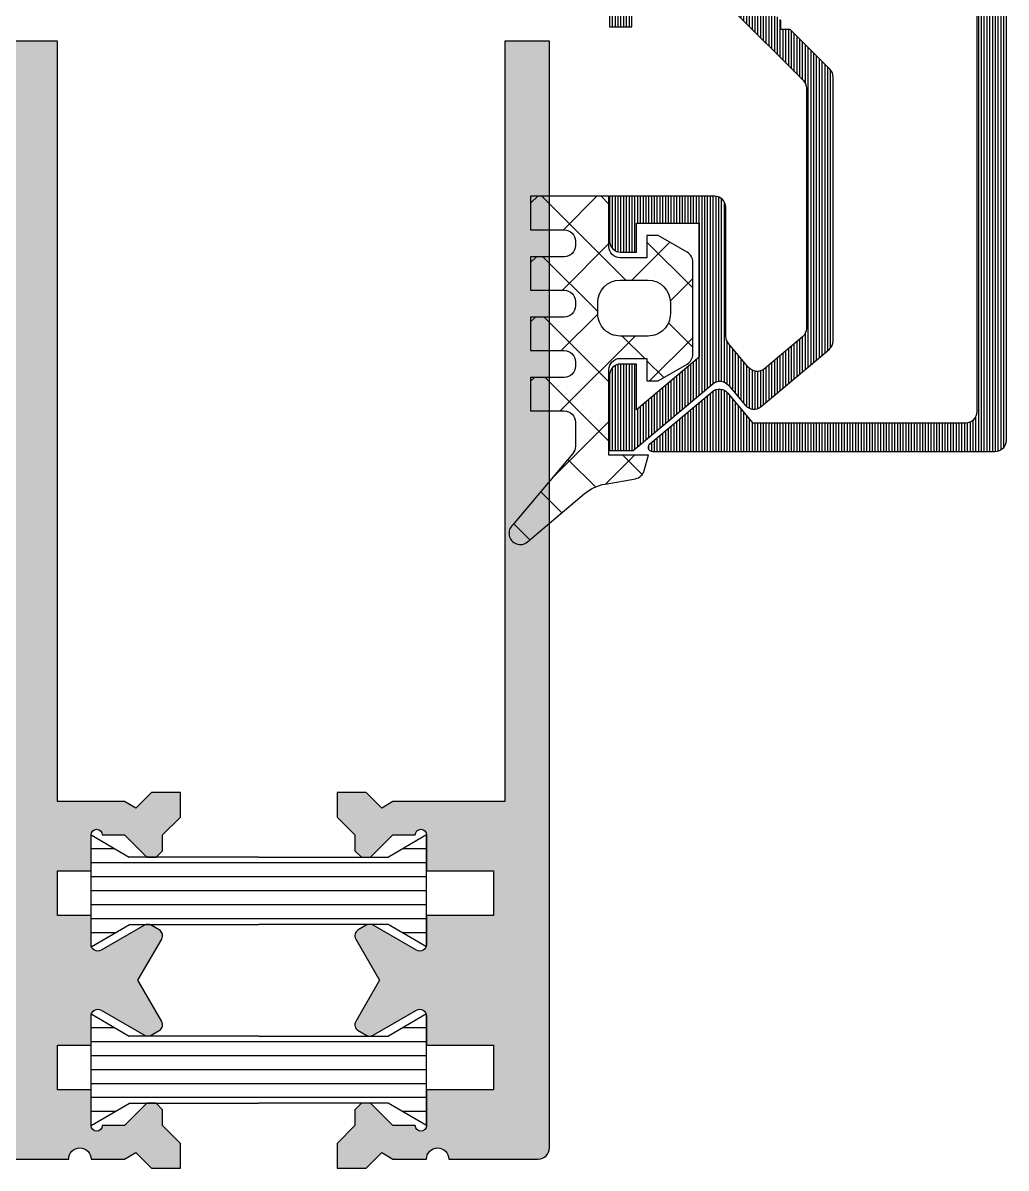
# Model space of a CAD drawing. Header units: millimetres. Extents: x 809 to 8159, y 33 to 4533.
# Drawn here: x 4002.43 to 4006.83, y 3100.87 to 3105.99 of the extents above; entities that cross this region are included whole.
import ezdxf

# ---------------------------------------------------------------- set-up
doc = ezdxf.new("R2010")
doc.units = ezdxf.units.MM
for name, color, linetype in [('1', 3, 'Continuous'), ('FITILLER', 240, 'Continuous'), ('GORUNUS-TARAMA', 11, 'Continuous')]:
    doc.layers.add(name, color=color, linetype=linetype)
pattern_1 = [(90, (36052.00619858685, -5423.766174354884), (-0.0125, 0), [])]

# ---------------------------------------------------------------- blocks, each defined once
blk = doc.blocks.new('*X20')
for p, q in [((0.6250000000000009, 13.929375), (0.6250000000000009, 15)), ((1.25, 0), (1.25, 15)), ((1.875, 0), (1.875000000000001, 15)), ((2.5, 0), (2.5, 15)), ((3.125, 0), (3.125, 15)), ((3.75, 0), (3.75, 15)), ((4.375, 13.9375), (4.375, 15)), ((0.625, 0), (0.6250000000000001, 1.070625)), ((4.375, 0), (4.375, 1.062499999999999))]:
    blk.add_line(p, q)
blk = doc.blocks.new('ISIBA')
at = {"layer": '1'}
for p, q in [((0, 15), (5, 15)), ((0, 15), (1, 13.287)), ((5, 15), (4, 13.3)), ((1, 13.287), (1, 7.5)), ((4, 7.5), (4, 13.3)), ((1, 1.713), (1, 7.499999999999999)), ((4, 7.5), (4, 1.7)), ((0, 0), (1, 1.713)), ((5, 0), (4, 1.7)), ((0, 0), (5, 0))]:
    blk.add_line(p, q, dxfattribs=at)
blk.add_blockref('*X20', (0, 0), dxfattribs=at)
blk = doc.blocks.new('ajsdfxcvzx')
h = blk.add_hatch()
h.set_pattern_fill('LINE', color=256, scale=0.09999999999999996, angle=90.00000000000001, style=0)
h.set_pattern_definition(pattern_1)
edge = h.paths.add_edge_path()
edge.add_line((35961.41100946776, -5486.182123750837), (35961.41100946776, -5486.781887380737))
edge.add_line((35961.41100946776, -5486.781887380737), (35961.13100946776, -5487.016835277467))
edge.add_line((35961.13100946776, -5487.016835277467), (35961.13100946776, -5486.812123750838))
edge.add_line((35961.13100946776, -5486.812123750838), (35961.06100946776, -5486.812123750838))
edge.add_arc((35961.06100946776, -5486.862123750836), 0.04999999999836291, 90, 180.0000000020844)
edge.add_line((35961.01100946777, -5486.862123750838), (35961.01100946777, -5487.199403176825))
edge.add_line((35961.01100946777, -5487.199403176825), (35961.11643336398, -5487.199403176825))
edge.add_line((35961.11643336398, -5487.199403176825), (35961.47235689727, -5486.900747871312))
edge.add_arc((35961.50449627775, -5486.939050093469), 0.05000000000058918, 39.99999999951501, 129.9999999993865, ccw=False)
edge.add_line((35961.54279849991, -5486.906910712984), (35961.61789372605, -5486.99640571852))
edge.add_arc((35961.65619594821, -5486.964266338035), 0.05000000000187051, 219.9999999995149, 309.9999999993865)
edge.add_line((35961.68833532869, -5487.002568560191), (35961.99314884825, -5486.746799648353))
edge.add_arc((35961.96100946776, -5486.708497426193), 0.05000000000267932, 309.9999999973767, 359.9999999958312)
edge.add_line((35962.01100946777, -5486.708497426197), (35962.01100946777, -5485.528961618053))
edge.add_arc((35961.96100946776, -5485.528961618055), 0.05000000000291038, 3.126612473883902e-09, 45.00000000221086)
edge.add_line((35961.99636480682, -5485.493606278993), (35961.81918403121, -5485.316425503378))
edge.add_line((35961.81918403121, -5485.316425503378), (35961.77675762434, -5485.316425503378))
edge.add_line((35961.77675762434, -5485.316425503378), (35961.77675762434, -5485.273999096507))
edge.add_line((35961.77675762434, -5485.273999096507), (35961.7218063656, -5485.219047837766))
edge.add_arc((35961.75716170466, -5485.183692498704), 0.05000000000232364, 180.0000000031266, 225.0000000022108, ccw=False)
edge.add_line((35961.70716170465, -5485.183692498706), (35961.70716170465, -5484.225113854944))
edge.add_arc((35961.75716170466, -5484.225113854946), 0.05000000000291038, 134.9999999977892, 179.9999999968734, ccw=False)
edge.add_line((35961.7218063656, -5484.189758515884), (35961.77675762434, -5484.134807257144))
edge.add_line((35961.77675762434, -5484.134807257144), (35961.77675762434, -5484.092380850272))
edge.add_line((35961.77675762434, -5484.092380850272), (35961.81918403121, -5484.092380850272))
edge.add_line((35961.81918403121, -5484.092380850272), (35961.99636480682, -5483.915200074657))
edge.add_arc((35961.96100946776, -5483.879844735596), 0.05000000000168053, 314.9999999985261, 359.9999999968734)
edge.add_line((35962.01100946777, -5483.879844735598), (35962.01100946777, -5482.700308927453))
edge.add_arc((35961.96100946776, -5482.700308927457), 0.05000000000291038, 4.168816631845204e-09, 50.00000000262327)
edge.add_line((35961.99314884825, -5482.662006705297), (35961.68833532869, -5482.406237793459))
edge.add_arc((35961.65619594821, -5482.444540015616), 0.05000000000058918, 50.00000000061353, 140.0000000004851)
edge.add_line((35961.61789372605, -5482.41240063513), (35961.54279849991, -5482.501895640667))
edge.add_arc((35961.50449627775, -5482.469756260181), 0.05000000000187051, 230.0000000006135, 320.0000000004851, ccw=False)
edge.add_line((35961.47235689727, -5482.508058482338), (35961.11643336398, -5482.209403176825))
edge.add_line((35961.11643336398, -5482.209403176825), (35961.01100946777, -5482.209403176826))
edge.add_line((35961.01100946777, -5482.209403176826), (35961.01100946777, -5482.546682602812))
edge.add_arc((35961.06100946776, -5482.546682602815), 0.04999999999563443, 179.9999999968734, 270)
edge.add_line((35961.06100946776, -5482.596682602813), (35961.13100946776, -5482.596682602813))
edge.add_line((35961.13100946776, -5482.596682602813), (35961.13100946776, -5482.391971076184))
edge.add_line((35961.13100946776, -5482.391971076184), (35961.41100946776, -5482.626918972914))
edge.add_line((35961.41100946776, -5482.626918972914), (35961.41100946776, -5483.226682602813))
edge.add_line((35961.41100946776, -5483.226682602813), (35961.13100946776, -5483.226682602813))
edge.add_line((35961.13100946776, -5483.226682602813), (35961.13100946776, -5483.096682602813))
edge.add_line((35961.13100946776, -5483.096682602813), (35961.06100946776, -5483.096682602813))
edge.add_arc((35961.06100946776, -5483.14668260281), 0.04999999999745341, 90, 180.0000000031266)
edge.add_line((35961.01100946777, -5483.146682602813), (35961.01100946777, -5483.346682602813))
edge.add_line((35961.01100946777, -5483.346682602813), (35961.48100946777, -5483.346682602813))
edge.add_arc((35961.48100946776, -5483.296682602815), 0.04999999999745341, 270.0000000083376, 360.0000000031266)
edge.add_line((35961.53100946776, -5483.296682602812), (35961.53100946776, -5482.720830633019))
edge.add_arc((35961.58100946777, -5482.720830633021), 0.05000000000291038, 139.9999999996867, 179.9999999979156, ccw=False)
edge.add_line((35961.54270724561, -5482.688691252535), (35961.63268454606, -5482.581460481468))
edge.add_arc((35961.67098676821, -5482.613599861953), 0.05000000000187051, 50.00000000061351, 140.0000000004851, ccw=False)
edge.add_line((35961.7031261487, -5482.575297639796), (35961.87314884824, -5482.717963624276))
edge.add_arc((35961.84100946777, -5482.756265846436), 0.04999999999800243, 4.168782652413938e-09, 50.00000000901031, ccw=False)
edge.add_line((35961.89100946776, -5482.756265846432), (35961.89100946776, -5483.830139108113))
edge.add_arc((35961.84100946776, -5483.83013910811), 0.05000000000291038, 314.99999999778913, 359.9999999968734, ccw=False)
edge.add_line((35961.87636480682, -5483.865494447173), (35961.55210073811, -5484.189758515884))
edge.add_arc((35961.51674539905, -5484.154403176824), 0.05000000000039431, 270, 315, ccw=False)
edge.add_line((35961.51674539905, -5484.204403176826), (35961.11100946776, -5484.204403176826))
edge.add_line((35961.11100946776, -5484.204403176826), (35961.11100946776, -5484.104403176825))
edge.add_line((35961.11100946776, -5484.104403176825), (35961.01100946777, -5484.104403176825))
edge.add_line((35961.01100946777, -5484.104403176825), (35961.01100946777, -5484.404403176825))
edge.add_arc((35961.06100946776, -5484.404403176828), 0.04999999999563443, 179.9999999968734, 270)
edge.add_line((35961.06100946776, -5484.454403176826), (35961.13100946776, -5484.454403176826))
edge.add_line((35961.13100946776, -5484.454403176826), (35961.13100946776, -5484.324403176825))
edge.add_line((35961.13100946776, -5484.324403176825), (35961.50716170466, -5484.324403176825))
edge.add_arc((35961.50716170466, -5484.374403176824), 0.04999999999836291, -2.084391326206969e-09, 90, ccw=False)
edge.add_line((35961.55716170465, -5484.374403176826), (35961.55716170465, -5485.034403176825))
edge.add_arc((35961.50716170466, -5485.034403176827), 0.04999999999563443, -90, 2.084391326206969e-09, ccw=False)
edge.add_line((35961.50716170466, -5485.084403176825), (35961.13100946776, -5485.084403176825))
edge.add_line((35961.13100946776, -5485.084403176825), (35961.13100946776, -5484.954403176826))
edge.add_line((35961.13100946776, -5484.954403176826), (35961.06100946776, -5484.954403176826))
edge.add_arc((35961.06100946776, -5485.004403176823), 0.04999999999745341, 90, 180.0000000020844)
edge.add_line((35961.01100946777, -5485.004403176825), (35961.01100946777, -5485.304403176825))
edge.add_line((35961.01100946777, -5485.304403176825), (35961.11100946776, -5485.304403176826))
edge.add_line((35961.11100946776, -5485.304403176826), (35961.11100946776, -5485.204403176826))
edge.add_line((35961.11100946776, -5485.204403176826), (35961.51674539905, -5485.204403176826))
edge.add_arc((35961.51674539905, -5485.254403176826), 0.0500000000001819, 45, 90, ccw=False)
edge.add_line((35961.55210073811, -5485.219047837766), (35961.87636480682, -5485.543311906478))
edge.add_arc((35961.84100946776, -5485.578667245541), 0.05000000000232364, 4.168782652413938e-09, 45.000000002210925, ccw=False)
edge.add_line((35961.89100946776, -5485.578667245537), (35961.89100946776, -5486.652540507218))
edge.add_arc((35961.84100946777, -5486.652540507214), 0.04999999999563443, 309.99999999098975, 359.99999999583116, ccw=False)
edge.add_line((35961.87314884824, -5486.690842729374), (35961.7031261487, -5486.833508713855))
edge.add_arc((35961.67098676821, -5486.795206491698), 0.05000000000058918, 219.9999999995149, 309.9999999993865, ccw=False)
edge.add_line((35961.63268454606, -5486.827345872183), (35961.54270724561, -5486.720115101115))
edge.add_arc((35961.58100946777, -5486.687975720629), 0.05000000000245512, 180.0000000020844, 220.0000000003133, ccw=False)
edge.add_line((35961.53100946776, -5486.687975720631), (35961.53100946776, -5486.112123750838))
edge.add_arc((35961.48100946776, -5486.112123750836), 0.05000000000291038, 359.9999999979156, 449.9999999916624)
edge.add_line((35961.48100946777, -5486.062123750838), (35961.01100946777, -5486.062123750838))
edge.add_line((35961.01100946777, -5486.062123750838), (35961.01100946777, -5486.262123750837))
edge.add_arc((35961.06100946776, -5486.262123750839), 0.04999999999563443, 179.9999999979156, 270)
edge.add_line((35961.06100946776, -5486.312123750838), (35961.13100946776, -5486.312123750838))
edge.add_line((35961.13100946776, -5486.312123750838), (35961.13100946776, -5486.182123750837))
edge.add_line((35961.13100946776, -5486.182123750837), (35961.41100946776, -5486.182123750837))
h = blk.add_hatch()
h.set_pattern_fill('LINE', color=256, scale=0.09999999999999996, angle=90.00000000000001, style=0)
h.set_pattern_definition(pattern_1)
edge = h.paths.add_edge_path()
edge.add_arc((35962.60431724008, -5487.024403176823), 0.05000000000200089, 270, 359.9999999979156)
edge.add_line((35962.65431724008, -5487.024403176825), (35962.65431724008, -5482.384403176825))
edge.add_arc((35962.60431724008, -5482.384403176826), 0.05000000000291038, 1.042204157961301e-09, 90)
edge.add_line((35962.60431724008, -5482.334403176825), (35961.65070618231, -5482.334403176825))
edge.add_line((35961.65070618231, -5482.334403176825), (35961.53971707907, -5482.466674839347))
edge.add_arc((35961.50141485692, -5482.434535458865), 0.04999999999395836, 229.9999999979339, 319.99999999831925, ccw=False)
edge.add_line((35961.46927547644, -5482.472837681018), (35961.19146148788, -5482.239724065687))
edge.add_arc((35961.20431724007, -5482.224403176825), 0.01999999999715085, 90, 230.0000000095241, ccw=False)
edge.add_line((35961.20431724007, -5482.204403176826), (35962.73431724007, -5482.204403176826))
edge.add_arc((35962.73431724007, -5482.254403176827), 0.05000000000109139, 2.084391326206969e-09, 90, ccw=False)
edge.add_line((35962.78431724008, -5482.254403176825), (35962.78431724008, -5487.154403176825))
edge.add_arc((35962.73431724007, -5487.154403176824), 0.05000000000291038, 270, 359.9999999989578, ccw=False)
edge.add_line((35962.73431724007, -5487.204403176826), (35961.20431724007, -5487.204403176826))
edge.add_arc((35961.20431724007, -5487.184403176826), 0.01999999999952706, 129.9999999888011, 270, ccw=False)
edge.add_line((35961.19146148788, -5487.169082287963), (35961.46927547644, -5486.935968672632))
edge.add_arc((35961.50141485692, -5486.974270894785), 0.04999999999780233, 40.00000000168069, 130.0000000020661, ccw=False)
edge.add_line((35961.53971707907, -5486.942131514304), (35961.65070618231, -5487.074403176825))
edge.add_line((35961.65070618231, -5487.074403176825), (35962.60431724008, -5487.074403176825))
h = blk.add_hatch(color=256)
edge = h.paths.add_edge_path()
edge.add_arc((35958.98180359086, -5489.767057541994), 0.02999999999965046, 300.0000000311933, 390.000000005558)
edge.add_line((35959.00778435297, -5489.752057541992), (35958.90145319838, -5489.567886579806))
edge.add_line((35958.90145319838, -5489.567886579806), (35959.00778435297, -5489.383715617621))
edge.add_arc((35958.98180359086, -5489.368715617618), 0.02999999999925227, 329.999999994442, 419.9999999688067)
edge.add_line((35958.99680359088, -5489.342734855513), (35958.96072663914, -5489.321905817699))
edge.add_arc((35958.94572663913, -5489.347886579806), 0.03000000000122575, 59.99999997054369, 120.000000017422)
edge.add_line((35958.93072663912, -5489.321905817699), (35958.73680359086, -5489.43386734192))
edge.add_arc((35958.72180359086, -5489.407886579806), 0.02999999999946331, 180, 299.9999999993081, ccw=False)
edge.add_line((35958.69180359086, -5489.407886579806), (35958.69180359086, -5489.277886579806))
edge.add_line((35958.69180359086, -5489.277886579806), (35958.54180359087, -5489.277886579806))
edge.add_line((35958.54180359087, -5489.277886579806), (35958.54180359087, -5489.077886579807))
edge.add_line((35958.54180359087, -5489.077886579807), (35958.69180359086, -5489.077886579807))
edge.add_line((35958.69180359086, -5489.077886579807), (35958.69180359086, -5488.917886553068))
edge.add_arc((35958.71680359086, -5488.917886566437), 0.02500000000145877, -3.064080232206834e-05, 179.9999693591978, ccw=False)
edge.add_line((35958.74180359086, -5488.917886579807), (35958.84180359086, -5488.917886579807))
edge.add_line((35958.84180359086, -5488.917886579807), (35958.94180359086, -5489.017886579806))
edge.add_line((35958.94180359086, -5489.017886579806), (35958.98251426898, -5489.017886579806))
edge.add_line((35958.98251426898, -5489.017886579806), (35959.01180359087, -5488.988597257925))
edge.add_line((35959.01180359087, -5488.988597257925), (35959.01180359087, -5488.917886579807))
edge.add_line((35959.01180359087, -5488.917886579807), (35959.09180359086, -5488.837886579807))
edge.add_line((35959.09180359086, -5488.837886579807), (35959.09180359086, -5488.727886579806))
edge.add_line((35959.09180359086, -5488.727886579806), (35958.96180359086, -5488.727886579806))
edge.add_line((35958.96180359086, -5488.727886579806), (35958.89180359086, -5488.797886579807))
edge.add_line((35958.89180359086, -5488.797886579807), (35958.84180359086, -5488.767886579806))
edge.add_line((35958.84180359086, -5488.767886579806), (35958.54180359087, -5488.767886579806))
edge.add_line((35958.54180359087, -5488.767886579806), (35958.54180359087, -5485.367886579807))
edge.add_line((35958.54180359087, -5485.367886579807), (35958.34180359086, -5485.367886579807))
edge.add_line((35958.34180359086, -5485.367886579807), (35958.34180359086, -5490.017886579806))
edge.add_arc((35958.29180359086, -5490.017886579808), 0.05000000000291038, -89.99999999166238, 2.084391326206969e-09, ccw=False)
edge.add_line((35958.29180359087, -5490.067886579806), (35955.34180359086, -5490.067886579806))
edge.add_line((35955.34180359086, -5490.067886579806), (35955.34180359086, -5490.367886579807))
edge.add_line((35955.34180359086, -5490.367886579807), (35958.59180359086, -5490.367886579807))
edge.add_arc((35958.64180359086, -5490.367886579807), 0.04999999999563443, 0, 180, ccw=False)
edge.add_line((35958.69180359086, -5490.367886579807), (35958.84180359086, -5490.367886579807))
edge.add_line((35958.84180359086, -5490.367886579807), (35958.89180359086, -5490.337886579807))
edge.add_line((35958.89180359086, -5490.337886579807), (35958.96180359086, -5490.407886579806))
edge.add_line((35958.96180359086, -5490.407886579806), (35959.09180359086, -5490.407886579806))
edge.add_line((35959.09180359086, -5490.407886579806), (35959.09180359086, -5490.297886579807))
edge.add_line((35959.09180359086, -5490.297886579807), (35959.01180359087, -5490.217886579807))
edge.add_line((35959.01180359087, -5490.217886579807), (35959.01180359087, -5490.147175901688))
edge.add_line((35959.01180359087, -5490.147175901688), (35958.98251426898, -5490.117886579807))
edge.add_line((35958.98251426898, -5490.117886579807), (35958.94180359086, -5490.117886579807))
edge.add_line((35958.94180359086, -5490.117886579807), (35958.84180359086, -5490.217886579807))
edge.add_line((35958.84180359086, -5490.217886579807), (35958.74180359086, -5490.217886579807))
edge.add_arc((35958.71680359086, -5490.217886579807), 0.02500000000145519, -180, 0, ccw=False)
edge.add_line((35958.69180359086, -5490.217886579807), (35958.69180359086, -5490.057886579806))
edge.add_line((35958.69180359086, -5490.057886579806), (35958.54180359087, -5490.057886579806))
edge.add_line((35958.54180359087, -5490.057886579806), (35958.54180359087, -5489.857886579806))
edge.add_line((35958.54180359087, -5489.857886579806), (35958.69180359086, -5489.857886579806))
edge.add_line((35958.69180359086, -5489.857886579806), (35958.69180359086, -5489.727886579806))
edge.add_arc((35958.72180359086, -5489.727886579807), 0.02999999999883585, 59.999999971412194, 179.999999998263, ccw=False)
edge.add_line((35958.73680359087, -5489.701905817699), (35958.93072663912, -5489.813867341914))
edge.add_arc((35958.94572663913, -5489.787886579807), 0.02999999999758778, 239.999999982578, 300.0000000294563)
edge.add_line((35958.96072663914, -5489.813867341914), (35958.99680359088, -5489.793038304099))
h = blk.add_hatch(color=256)
edge = h.paths.add_edge_path()
edge.add_line((35959.87180359086, -5488.988597257925), (35959.90109291274, -5489.017886579806))
edge.add_line((35959.90109291274, -5489.017886579806), (35959.94180359086, -5489.017886579806))
edge.add_line((35959.94180359086, -5489.017886579806), (35960.04180359087, -5488.917886579807))
edge.add_line((35960.04180359087, -5488.917886579807), (35960.14180359086, -5488.917886579807))
edge.add_arc((35960.16680359087, -5488.917886579807), 0.02500000000145519, 0, 180, ccw=False)
edge.add_line((35960.19180359086, -5488.917886579807), (35960.19180359086, -5489.077886579807))
edge.add_line((35960.19180359086, -5489.077886579807), (35960.49180359086, -5489.077886579807))
edge.add_line((35960.49180359086, -5489.077886579807), (35960.49180359086, -5489.277886579806))
edge.add_line((35960.49180359086, -5489.277886579806), (35960.19180359086, -5489.277886579806))
edge.add_line((35960.19180359086, -5489.277886579806), (35960.19180359086, -5489.407886579806))
edge.add_arc((35960.16180359086, -5489.407886579806), 0.02999999999883585, 239.9999999714122, 359.99999999826304, ccw=False)
edge.add_line((35960.14680359085, -5489.433867341913), (35959.95288054261, -5489.321905817699))
edge.add_arc((35959.93788054259, -5489.347886579812), 0.03000000000595163, 59.9999999757547, 120.0000000242453)
edge.add_line((35959.92288054258, -5489.321905817699), (35959.88680359085, -5489.342734855513))
edge.add_arc((35959.90180359086, -5489.368715617622), 0.02999999999916307, 120.000000015685, 209.9999999995409)
edge.add_line((35959.87582282875, -5489.383715617621), (35959.98215398334, -5489.567886579806))
edge.add_line((35959.98215398334, -5489.567886579806), (35959.87582282875, -5489.752057541992))
edge.add_arc((35959.90180359086, -5489.767057541991), 0.02999999999743328, 150.0000000004592, 239.999999984315)
edge.add_line((35959.88680359085, -5489.793038304099), (35959.92288054258, -5489.813867341914))
edge.add_arc((35959.93788054259, -5489.787886579802), 0.03000000000595163, 239.9999999757547, 300.0000000242453)
edge.add_line((35959.95288054261, -5489.813867341914), (35960.14680359086, -5489.701905817693))
edge.add_arc((35960.16180359086, -5489.727886579806), 0.02999999999946331, 0, 119.99999999930819, ccw=False)
edge.add_line((35960.19180359086, -5489.727886579806), (35960.19180359086, -5489.857886579806))
edge.add_line((35960.19180359086, -5489.857886579806), (35960.49180359086, -5489.857886579806))
edge.add_line((35960.49180359086, -5489.857886579806), (35960.49180359086, -5490.057886579806))
edge.add_line((35960.49180359086, -5490.057886579806), (35960.19180359086, -5490.057886579806))
edge.add_line((35960.19180359086, -5490.057886579806), (35960.19180359086, -5490.217886606546))
edge.add_arc((35960.16680359087, -5490.217886593176), 0.02499999999418281, 179.9999693591978, 359.99996935919773, ccw=False)
edge.add_line((35960.14180359086, -5490.217886579807), (35960.04180359087, -5490.217886579807))
edge.add_line((35960.04180359087, -5490.217886579807), (35959.94180359086, -5490.117886579807))
edge.add_line((35959.94180359086, -5490.117886579807), (35959.90109291274, -5490.117886579807))
edge.add_line((35959.90109291274, -5490.117886579807), (35959.87180359086, -5490.147175901688))
edge.add_line((35959.87180359086, -5490.147175901688), (35959.87180359086, -5490.217886579807))
edge.add_line((35959.87180359086, -5490.217886579807), (35959.79180359087, -5490.297886579807))
edge.add_line((35959.79180359087, -5490.297886579807), (35959.79180359087, -5490.407886579806))
edge.add_line((35959.79180359087, -5490.407886579806), (35959.92180359086, -5490.407886579806))
edge.add_line((35959.92180359086, -5490.407886579806), (35959.99180359086, -5490.337886579807))
edge.add_line((35959.99180359086, -5490.337886579807), (35960.04180359087, -5490.367886579807))
edge.add_line((35960.04180359087, -5490.367886579807), (35960.19180359086, -5490.367886579807))
edge.add_arc((35960.24180359086, -5490.367886579807), 0.05000000000291038, 0, 180, ccw=False)
edge.add_line((35960.29180359087, -5490.367886579807), (35960.69180359086, -5490.367886579807))
edge.add_arc((35960.69180359086, -5490.317886579805), 0.05000000000109139, 270, 359.9999999989578)
edge.add_line((35960.74180359086, -5490.317886579806), (35960.74180359086, -5485.367886579807))
edge.add_line((35960.74180359086, -5485.367886579807), (35960.54180359087, -5485.367886579807))
edge.add_line((35960.54180359087, -5485.367886579807), (35960.54180359087, -5488.767886579806))
edge.add_line((35960.54180359087, -5488.767886579806), (35960.04180359087, -5488.767886579806))
edge.add_line((35960.04180359087, -5488.767886579806), (35959.99180359086, -5488.797886579807))
edge.add_line((35959.99180359086, -5488.797886579807), (35959.92180359086, -5488.727886579806))
edge.add_line((35959.92180359086, -5488.727886579806), (35959.79180359087, -5488.727886579806))
edge.add_line((35959.79180359087, -5488.727886579806), (35959.79180359087, -5488.837886579807))
edge.add_line((35959.79180359087, -5488.837886579807), (35959.87180359086, -5488.917886579807))
edge.add_line((35959.87180359086, -5488.917886579807), (35959.87180359086, -5488.988597257925))
at = {"layer": 'FITILLER'}
h = blk.add_hatch(dxfattribs=at)
h.set_pattern_fill('NET', color=256, scale=1.499999999999999, angle=225, style=0)
h.set_pattern_definition([(135, (35975.42690451786, -5470.216291272893), (0.1325825214724776, 0.1325825214724776), []), (44.99999999999994, (35975.42690451786, -5470.216291272893), (0.1325825214724777, -0.1325825214724775), [])])
edge = h.paths.add_edge_path(flags=16)
edge.add_arc((35961.18292354138, -5486.587123750835), 0.1000000000058208, 270, 359.9999999979156, ccw=False)
edge.add_line((35961.18292354138, -5486.687123750838), (35961.05792354138, -5486.687123750838))
edge.add_arc((35961.05792354138, -5486.587123750838), 0.0999999999994543, 180, 270, ccw=False)
edge.add_line((35960.95792354138, -5486.587123750838), (35960.95792354138, -5486.537123750838))
edge.add_arc((35961.05792354138, -5486.537123750837), 0.09999999999854481, 90, 180.0000000005211, ccw=False)
edge.add_line((35961.05792354138, -5486.437123750838), (35961.18292354138, -5486.437123750838))
edge.add_arc((35961.18292354138, -5486.537123750841), 0.1000000000030923, 1.563307705509942e-09, 90, ccw=False)
edge.add_line((35961.28292354138, -5486.537123750838), (35961.28292354138, -5486.587123750838))
edge = h.paths.add_edge_path()
edge.add_arc((35961.02613516738, -5487.545655599281), 0.2000000000066989, 99.99999999929179, 130.2331421554961, ccw=False)
edge.add_line((35960.99140553185, -5487.348694048671), (35961.12615273423, -5487.324934481317))
edge.add_arc((35961.11747032534, -5487.275694093668), 0.04999999999874655, 280.0000000041212, 345.0000000023696)
edge.add_line((35961.16576661666, -5487.288635045921), (35961.18431724008, -5487.219403176825))
edge.add_line((35961.18431724008, -5487.219403176825), (35961.00792354137, -5487.219403176825))
edge.add_line((35961.00792354137, -5487.219403176825), (35961.00792354137, -5486.837123750838))
edge.add_arc((35961.05792354138, -5486.83712375084), 0.05000000000291038, 90, 179.9999999979156, ccw=False)
edge.add_line((35961.05792354138, -5486.787123750838), (35961.17792354138, -5486.787123750838))
edge.add_line((35961.17792354138, -5486.787123750838), (35961.17792354138, -5486.887123750837))
edge.add_line((35961.17792354138, -5486.887123750837), (35961.22792354137, -5486.887123750837))
edge.add_line((35961.22792354137, -5486.887123750837), (35961.35792354138, -5486.812068215843))
edge.add_arc((35961.33292354138, -5486.768766945659), 0.04999999999637996, 300.0000000043205, 360.0000000062532)
edge.add_line((35961.38292354137, -5486.768766945654), (35961.38292354137, -5486.355480556022))
edge.add_arc((35961.33292354138, -5486.355480556017), 0.04999999999563443, 359.999999994789, 419.9999999956795)
edge.add_line((35961.35792354138, -5486.312179285833), (35961.22792354137, -5486.237123750838))
edge.add_line((35961.22792354137, -5486.237123750838), (35961.17792354138, -5486.237123750838))
edge.add_line((35961.17792354138, -5486.237123750838), (35961.17792354138, -5486.337123750838))
edge.add_line((35961.17792354138, -5486.337123750838), (35961.05792354138, -5486.337123750838))
edge.add_arc((35961.05792354138, -5486.287123750837), 0.05000000000109139, 180.0000000010422, 270, ccw=False)
edge.add_line((35961.00792354137, -5486.287123750838), (35961.00792354137, -5486.062123750838))
edge.add_line((35961.00792354137, -5486.062123750838), (35960.65792354138, -5486.062123750838))
edge.add_line((35960.65792354138, -5486.062123750838), (35960.65792354138, -5486.212123750838))
edge.add_line((35960.65792354138, -5486.212123750838), (35960.80792354138, -5486.212123750838))
edge.add_arc((35960.80792354138, -5486.262123750839), 0.05000000000109139, 2.084391326206969e-09, 90, ccw=False)
edge.add_line((35960.85792354138, -5486.262123750837), (35960.85792354138, -5486.282123750838))
edge.add_arc((35960.80792354138, -5486.282123750836), 0.05000000000291038, 270, 359.9999999979156, ccw=False)
edge.add_line((35960.80792354138, -5486.332123750838), (35960.65792354138, -5486.332123750838))
edge.add_line((35960.65792354138, -5486.332123750838), (35960.65792354138, -5486.482123750838))
edge.add_line((35960.65792354138, -5486.482123750838), (35960.80792354138, -5486.482123750838))
edge.add_arc((35960.80792354138, -5486.53212375084), 0.05000000000200089, 2.084391326206969e-09, 90, ccw=False)
edge.add_line((35960.85792354138, -5486.532123750838), (35960.85792354138, -5486.552123750838))
edge.add_arc((35960.80792354138, -5486.552123750836), 0.05000000000291038, 270, 359.9999999979156, ccw=False)
edge.add_line((35960.80792354138, -5486.602123750838), (35960.65792354138, -5486.602123750838))
edge.add_line((35960.65792354138, -5486.602123750838), (35960.65792354138, -5486.752123750837))
edge.add_line((35960.65792354138, -5486.752123750837), (35960.80792354138, -5486.752123750838))
edge.add_arc((35960.80792354138, -5486.80212375084), 0.05000000000200089, 2.084391326206969e-09, 90, ccw=False)
edge.add_line((35960.85792354138, -5486.802123750838), (35960.85792354138, -5486.822123750838))
edge.add_arc((35960.80792354138, -5486.822123750837), 0.05000000000291038, 270, 359.9999999989578, ccw=False)
edge.add_line((35960.80792354138, -5486.872123750838), (35960.65792354138, -5486.872123750838))
edge.add_line((35960.65792354138, -5486.872123750838), (35960.65792354138, -5487.022123750838))
edge.add_line((35960.65792354138, -5487.022123750838), (35960.80792354138, -5487.022123750838))
edge.add_arc((35960.80792354138, -5487.072123750839), 0.05000000000109139, 1.042224084812915e-09, 90, ccw=False)
edge.add_line((35960.85792354138, -5487.072123750838), (35960.85792354138, -5487.18028515779))
edge.add_arc((35960.80792354138, -5487.180285157789), 0.04999999999563443, 319.99999999432737, 359.9999999979156, ccw=False)
edge.add_line((35960.84622576353, -5487.212424538275), (35960.57871449828, -5487.531232049701))
edge.add_arc((35960.61100946776, -5487.569403176825), 0.05000000000280942, 130.2331421598567, 310.2331421598566)
edge.add_line((35960.64330443725, -5487.60757430395), (35960.89695528944, -5487.392971090775))
blk.add_lwpolyline([(35961.01100946777, -5485.004403176825), (35961.01100946777, -5485.304403176825), (35961.11100946776, -5485.304403176826), (35961.11100946776, -5485.204403176826)])
for points in [[(35961.55210073811, -5485.219047837766), (35961.87636480682, -5485.543311906478, -0.1989123673796371), (35961.89100946776, -5485.578667245537), (35961.89100946776, -5486.652540507218, -0.2216946626429332), (35961.87314884824, -5486.690842729374), (35961.7031261487, -5486.833508713855, -0.4142135623732124), (35961.63268454606, -5486.827345872183), (35961.54270724561, -5486.720115101115, -0.1763269807083682), (35961.53100946776, -5486.687975720631), (35961.53100946776, -5486.112123750838, 0.4142135623730951), (35961.48100946777, -5486.062123750838), (35961.01100946777, -5486.062123750838), (35961.01100946777, -5486.262123750837, 0.4142135623730951), (35961.06100946776, -5486.312123750838), (35961.13100946776, -5486.312123750838), (35961.13100946776, -5486.182123750837), (35961.41100946776, -5486.182123750837), (35961.41100946776, -5486.781887380737), (35961.13100946776, -5487.016835277467), (35961.13100946776, -5486.812123750838), (35961.06100946776, -5486.812123750838, 0.4142135623730951), (35961.01100946777, -5486.862123750838), (35961.01100946777, -5487.199403176825), (35961.11643336398, -5487.199403176825), (35961.47235689727, -5486.900747871312, -0.4142135623731674), (35961.54279849991, -5486.906910712984), (35961.61789372605, -5486.99640571852, 0.4142135623732124), (35961.68833532869, -5487.002568560191), (35961.99314884825, -5486.746799648353, 0.2216946626429264), (35962.01100946777, -5486.708497426197), (35962.01100946777, -5485.528961618053, 0.198912367379658), (35961.99636480682, -5485.493606278993), (35961.81918403121, -5485.316425503378), (35961.77675762434, -5485.316425503378), (35961.77675762434, -5485.273999096507)], [(35955.34180359086, -5490.367886579807), (35958.59180359086, -5490.367886579807, -1), (35958.69180359086, -5490.367886579807), (35958.84180359086, -5490.367886579807), (35958.89180359086, -5490.337886579807), (35958.96180359086, -5490.407886579806), (35959.09180359086, -5490.407886579806), (35959.09180359086, -5490.297886579807), (35959.01180359087, -5490.217886579807), (35959.01180359087, -5490.147175901688), (35958.98251426898, -5490.117886579807), (35958.94180359086, -5490.117886579807), (35958.84180359086, -5490.217886579807), (35958.74180359086, -5490.217886579807, -0.9999999999999998), (35958.69180359086, -5490.217886579807), (35958.69180359086, -5490.057886579806), (35958.54180359087, -5490.057886579806), (35958.54180359087, -5489.857886579806), (35958.69180359086, -5489.857886579806), (35958.69180359086, -5489.727886579806, -0.5773502693283686), (35958.73680359087, -5489.701905817699), (35958.93072663912, -5489.813867341914, 0.2679491926541853), (35958.96072663914, -5489.813867341914), (35958.99680359088, -5489.793038304099, 0.4142135622511259), (35959.00778435297, -5489.752057541992), (35958.90145319838, -5489.567886579806), (35959.00778435297, -5489.383715617621, 0.4142135622511259), (35958.99680359088, -5489.342734855513), (35958.96072663914, -5489.321905817699, 0.2679491926541853), (35958.93072663912, -5489.321905817699), (35958.73680359086, -5489.43386734192, -0.5773502691896633), (35958.69180359086, -5489.407886579806), (35958.69180359086, -5489.277886579806), (35958.54180359087, -5489.277886579806), (35958.54180359087, -5489.077886579807), (35958.69180359086, -5489.077886579807), (35958.69180359086, -5488.917886553068, -0.9999999999999998), (35958.74180359086, -5488.917886579807), (35958.84180359086, -5488.917886579807), (35958.94180359086, -5489.017886579806), (35958.98251426898, -5489.017886579806), (35959.01180359087, -5488.988597257925), (35959.01180359087, -5488.917886579807), (35959.09180359086, -5488.837886579807), (35959.09180359086, -5488.727886579806), (35958.96180359086, -5488.727886579806), (35958.89180359086, -5488.797886579807), (35958.84180359086, -5488.767886579806), (35958.54180359087, -5488.767886579806), (35958.54180359087, -5485.367886579807), (35958.34180359086, -5485.367886579807)]]:
    blk.add_lwpolyline(points, format="xyb")
for points in [[(35962.60431724008, -5487.074403176825, 0.4142135623730951), (35962.65431724008, -5487.024403176825), (35962.65431724008, -5482.384403176825, 0.4142135623730951), (35962.60431724008, -5482.334403176825), (35961.65070618231, -5482.334403176825), (35961.53971707907, -5482.466674839347, -0.4142135623731419), (35961.46927547644, -5482.472837681018), (35961.19146148788, -5482.239724065687, -0.7002075382095383), (35961.20431724007, -5482.204403176826), (35962.73431724007, -5482.204403176826, -0.4142135623730617), (35962.78431724008, -5482.254403176825), (35962.78431724008, -5487.154403176825, -0.4142135623730951), (35962.73431724007, -5487.204403176826), (35961.20431724007, -5487.204403176826, -0.7002075382097253), (35961.19146148788, -5487.169082287963), (35961.46927547644, -5486.935968672632, -0.414213562373189), (35961.53971707907, -5486.942131514304), (35961.65070618231, -5487.074403176825)], [(35959.87180359086, -5488.988597257925), (35959.90109291274, -5489.017886579806), (35959.94180359086, -5489.017886579806), (35960.04180359087, -5488.917886579807), (35960.14180359086, -5488.917886579807, -0.9999999999999998), (35960.19180359086, -5488.917886579807), (35960.19180359086, -5489.077886579807), (35960.49180359086, -5489.077886579807), (35960.49180359086, -5489.277886579806), (35960.19180359086, -5489.277886579806), (35960.19180359086, -5489.407886579806, -0.5773502693282933), (35960.14680359085, -5489.433867341913), (35959.95288054261, -5489.321905817699, 0.2679491926541726), (35959.92288054258, -5489.321905817699), (35959.88680359085, -5489.342734855513, 0.4142135622512696), (35959.87582282875, -5489.383715617621), (35959.98215398334, -5489.567886579806), (35959.87582282875, -5489.752057541992, 0.4142135622513101), (35959.88680359085, -5489.793038304099), (35959.92288054258, -5489.813867341914, 0.2679491926541726), (35959.95288054261, -5489.813867341914), (35960.14680359086, -5489.701905817693, -0.5773502691897733), (35960.19180359086, -5489.727886579806), (35960.19180359086, -5489.857886579806), (35960.49180359086, -5489.857886579806), (35960.49180359086, -5490.057886579806), (35960.19180359086, -5490.057886579806), (35960.19180359086, -5490.217886606546, -1.000000000000227), (35960.14180359086, -5490.217886579807), (35960.04180359087, -5490.217886579807), (35959.94180359086, -5490.117886579807), (35959.90109291274, -5490.117886579807), (35959.87180359086, -5490.147175901688), (35959.87180359086, -5490.217886579807), (35959.79180359087, -5490.297886579807), (35959.79180359087, -5490.407886579806), (35959.92180359086, -5490.407886579806), (35959.99180359086, -5490.337886579807), (35960.04180359087, -5490.367886579807), (35960.19180359086, -5490.367886579807, -0.9999999999999998), (35960.29180359087, -5490.367886579807), (35960.69180359086, -5490.367886579807, 0.4142135623730951), (35960.74180359086, -5490.317886579806), (35960.74180359086, -5485.367886579807), (35960.54180359087, -5485.367886579807), (35960.54180359087, -5488.767886579806), (35960.04180359087, -5488.767886579806), (35959.99180359086, -5488.797886579807), (35959.92180359086, -5488.727886579806), (35959.79180359087, -5488.727886579806), (35959.79180359087, -5488.837886579807), (35959.87180359086, -5488.917886579807)]]:
    blk.add_lwpolyline(points, format="xyb", close=True)
for points in [[(35960.89695528944, -5487.392971090775, -0.1326875429165003), (35960.99140553185, -5487.348694048671), (35961.12615273423, -5487.324934481317, 0.2914734195860864), (35961.16576661666, -5487.288635045921), (35961.18431724008, -5487.219403176825), (35961.00792354137, -5487.219403176825), (35961.00792354137, -5486.837123750838, -0.4142135623730951), (35961.05792354138, -5486.787123750838), (35961.17792354138, -5486.787123750838), (35961.17792354138, -5486.887123750837), (35961.22792354137, -5486.887123750837), (35961.35792354138, -5486.812068215843, 0.267949192431109), (35961.38292354137, -5486.768766945654), (35961.38292354137, -5486.355480556022, 0.2679491924311237), (35961.35792354138, -5486.312179285833), (35961.22792354137, -5486.237123750838), (35961.17792354138, -5486.237123750838), (35961.17792354138, -5486.337123750838), (35961.05792354138, -5486.337123750838, -0.4142135623730951), (35961.00792354137, -5486.287123750838), (35961.00792354137, -5486.062123750838), (35960.65792354138, -5486.062123750838), (35960.65792354138, -5486.212123750838), (35960.80792354138, -5486.212123750838, -0.4142135623730951), (35960.85792354138, -5486.262123750837), (35960.85792354138, -5486.282123750838, -0.4142135623730951), (35960.80792354138, -5486.332123750838), (35960.65792354138, -5486.332123750838), (35960.65792354138, -5486.482123750838), (35960.80792354138, -5486.482123750838, -0.4142135623730951), (35960.85792354138, -5486.532123750838), (35960.85792354138, -5486.552123750838, -0.4142135623730951), (35960.80792354138, -5486.602123750838), (35960.65792354138, -5486.602123750838), (35960.65792354138, -5486.752123750837), (35960.80792354138, -5486.752123750838, -0.4142135623730951), (35960.85792354138, -5486.802123750838), (35960.85792354138, -5486.822123750838, -0.4142135623730951), (35960.80792354138, -5486.872123750838), (35960.65792354138, -5486.872123750838), (35960.65792354138, -5487.022123750838), (35960.80792354138, -5487.022123750838, -0.4142135623730951), (35960.85792354138, -5487.072123750838), (35960.85792354138, -5487.18028515779, -0.1763269807084748), (35960.84622576353, -5487.212424538275), (35960.57871449828, -5487.531232049701, 1.000000000000021), (35960.64330443725, -5487.60757430395)], [(35961.28292354138, -5486.587123750838, -0.4142135623730951), (35961.18292354138, -5486.687123750838), (35961.05792354138, -5486.687123750838, -0.4142135623730951), (35960.95792354138, -5486.587123750838), (35960.95792354138, -5486.537123750838, -0.4142135623731117), (35961.05792354138, -5486.437123750838), (35961.18292354138, -5486.437123750838, -0.4142135623730951), (35961.28292354138, -5486.537123750838)]]:
    blk.add_lwpolyline(points, format="xyb", close=True, dxfattribs=at)
at = {"xscale": 0.1, "yscale": 0.1, "zscale": 0.1, "rotation": 90}
for p in [(35960.19180359086, -5489.417886579807), (35960.19180359086, -5490.217886579807)]:
    blk.add_blockref('ISIBA', p, dxfattribs=at)

msp = doc.modelspace()

# ---------------------------------------------------------------- block references
at = {"layer": 'GORUNUS-TARAMA'}
msp.add_blockref('ajsdfxcvzx', (-31955.95567726321, 8591.274052643628), dxfattribs=at)

doc.saveas('drawing.dxf')
